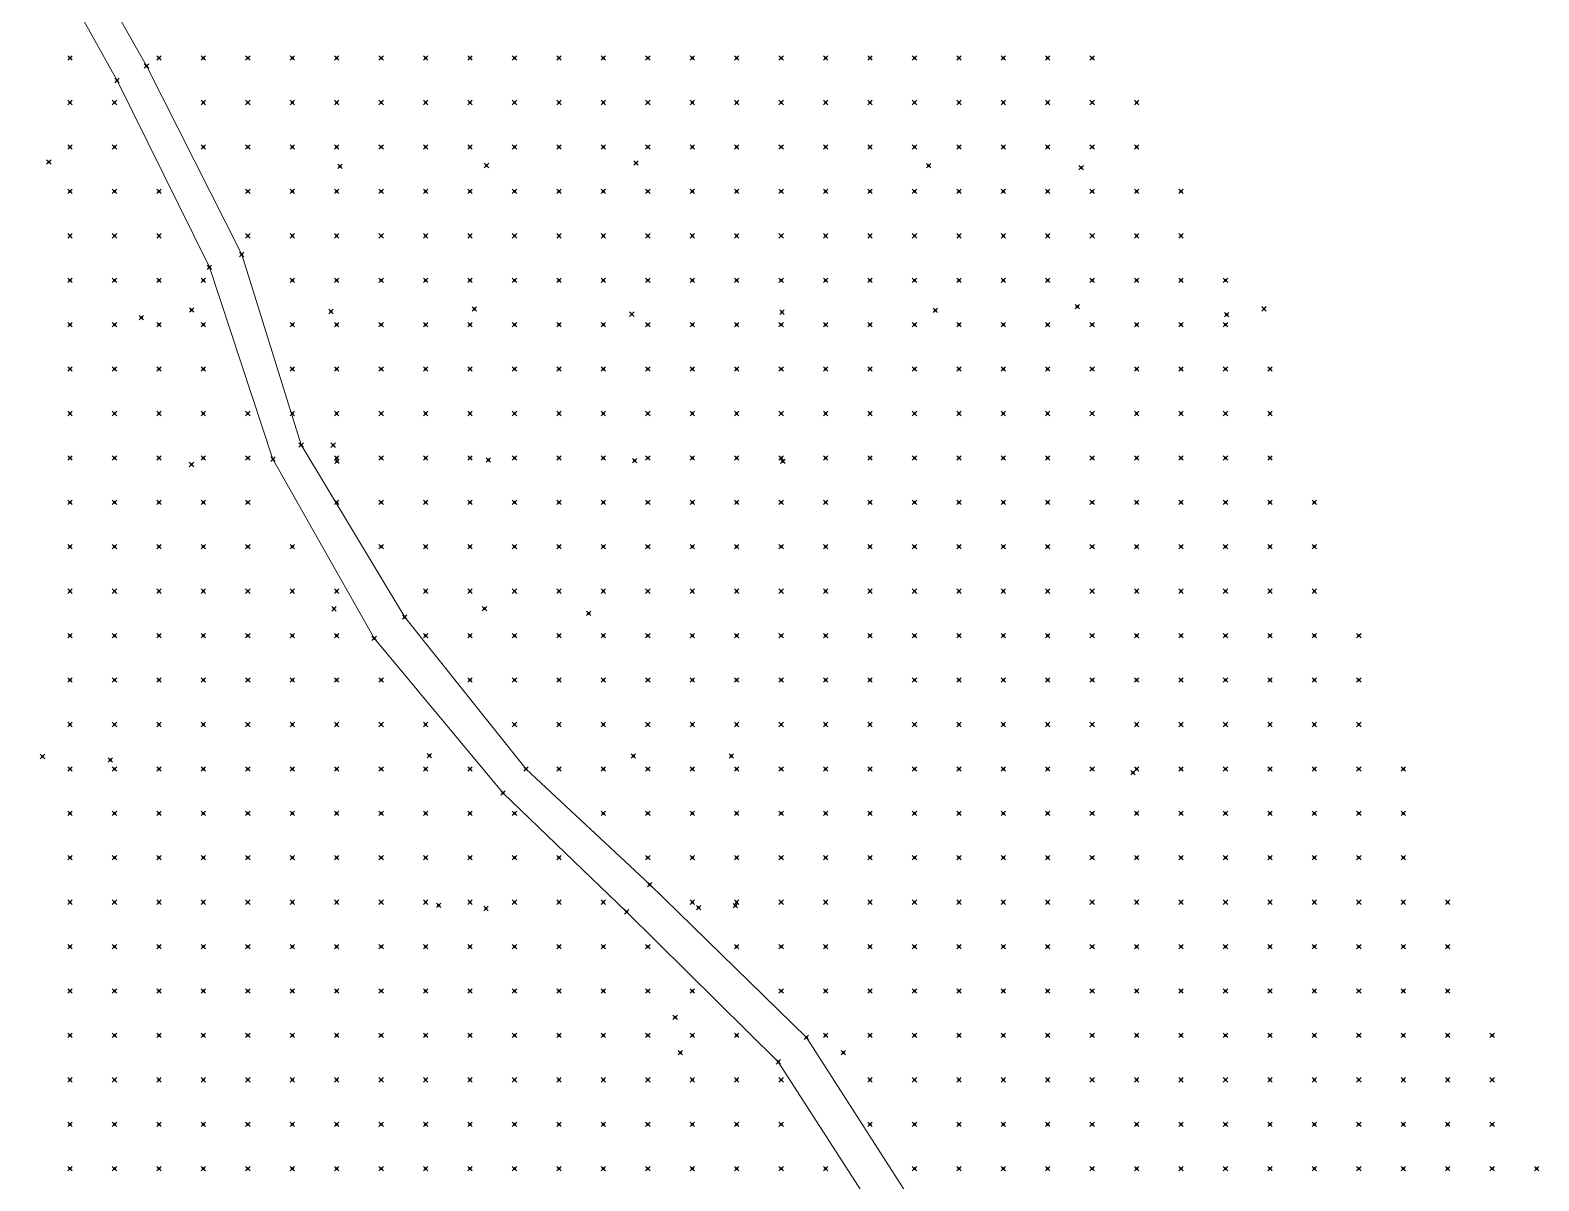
# Model space of a CAD drawing. Header units: metres. Extents: x 441556 to 446409, y 432338 to 461058.
# Drawn here: x 444281.8 to 444383.6, y 446481.5 to 446559.2 of the extents above; entities that cross this region are included whole.
import ezdxf

# ---------------------------------------------------------------- set-up
doc = ezdxf.new("R2010")
doc.units = ezdxf.units.M
doc.header["$MEASUREMENT"] = 0
doc.header["$PDMODE"] = 35
doc.header["$PDSIZE"] = 0.15
for name, color, linetype, lineweight in [('DTM-BRE-RevN_GRP_DRUM PAMANT', 2, 'Continuous', 0), ('DTM-NOK-RevN_LIDAR_co_lidar', 91, 'Continuous', 0), ('DTM-NOK-RevN_RTK', 32, 'Continuous', 0)]:
    doc.layers.add(name, color=color, linetype=linetype, lineweight=lineweight)

msp = doc.modelspace()

# ---------------------------------------------------------------- linework, layer by layer
at = {"layer": 'DTM-BRE-RevN_GRP_DRUM PAMANT'}
for p, q in [((444283.703, 446567.332, 370.084), (444289.657, 446556.809, 371.004)), ((444287.67, 446555.829, 371.028), (444281.806, 446566.38, 370.014)), ((444289.657, 446556.809, 371.004), (444296.087, 446544.078, 371.59)), ((444293.901, 446543.219, 371.471), (444287.67, 446555.829, 371.028)), ((444296.087, 446544.078, 371.59), (444300.094, 446531.218, 371.859)), ((444298.188, 446530.264, 371.889), (444293.901, 446543.219, 371.471)), ((444300.094, 446531.218, 371.859), (444307.086, 446519.602, 372.859)), ((444305.02, 446518.17, 372.746), (444298.188, 446530.264, 371.889)), ((444307.086, 446519.602, 372.859), (444315.277, 446509.341, 373.163)), ((444313.719, 446507.722, 373.023), (444305.02, 446518.17, 372.746)), ((444315.277, 446509.341, 373.163), (444323.623, 446501.534, 372.715)), ((444322.064, 446499.701, 372.733), (444313.719, 446507.722, 373.023)), ((444323.623, 446501.534, 372.715), (444334.194, 446491.225, 372.601)), ((444332.3, 446489.571, 372.621), (444322.064, 446499.701, 372.733)), ((444334.194, 446491.225, 372.601), (444340.938, 446480.719, 372.583)), ((444338.76, 446479.504, 372.552), (444332.3, 446489.571, 372.621))]:
    msp.add_line(p, q, dxfattribs=at)
at = {"layer": 'DTM-NOK-RevN_LIDAR_co_lidar'}
for p in [(444284.5, 446557.339, 370.164), (444290.499, 446557.339, 370.959), (444293.498, 446557.339, 371.558), (444296.497, 446557.339, 372.244), (444299.497, 446557.339, 372.864), (444302.496, 446557.339, 373.293), (444305.496, 446557.339, 373.875), (444308.495, 446557.339, 374.538), (444311.494, 446557.339, 375.114), (444314.494, 446557.339, 375.742), (444317.493, 446557.339, 376.31), (444320.492, 446557.339, 376.906), (444323.492, 446557.339, 377.524), (444326.491, 446557.339, 378.216), (444329.49, 446557.339, 378.893), (444332.49, 446557.339, 379.437), (444335.489, 446557.339, 380.069), (444338.488, 446557.339, 380.794), (444341.488, 446557.339, 381.328), (444344.487, 446557.339, 381.964), (444347.486, 446557.339, 382.765), (444350.486, 446557.339, 383.503), (444353.485, 446557.339, 383.887), (444284.5, 446554.34, 369.803), (444287.499, 446554.34, 370.773), (444293.498, 446554.34, 371.484), (444296.497, 446554.34, 371.985), (444299.497, 446554.34, 372.672), (444302.496, 446554.34, 373.12), (444305.496, 446554.34, 373.643), (444308.495, 446554.34, 374.2), (444311.494, 446554.34, 374.966), (444314.494, 446554.34, 375.744), (444317.493, 446554.34, 376.476), (444320.492, 446554.34, 376.998), (444323.492, 446554.34, 377.552), (444326.491, 446554.34, 378.255), (444329.49, 446554.34, 378.937), (444332.49, 446554.34, 379.501), (444335.489, 446554.34, 380.126), (444338.488, 446554.34, 380.794), (444341.488, 446554.34, 381.246), (444344.487, 446554.34, 381.728), (444347.486, 446554.34, 382.374), (444350.486, 446554.34, 383.069), (444353.485, 446554.34, 383.588), (444356.484, 446554.34, 384.058), (444284.5, 446551.34, 369.77), (444287.499, 446551.34, 370.704), (444293.498, 446551.34, 371.456), (444296.497, 446551.34, 371.919), (444299.497, 446551.34, 372.349), (444302.496, 446551.34, 372.838), (444305.496, 446551.34, 373.56), (444308.495, 446551.34, 374.439), (444311.494, 446551.34, 375.296), (444314.494, 446551.34, 376.107), (444317.493, 446551.34, 376.749), (444320.492, 446551.34, 377.272), (444323.492, 446551.34, 377.896), (444326.491, 446551.34, 378.599), (444329.49, 446551.34, 379.263), (444332.49, 446551.34, 379.862), (444335.489, 446551.34, 380.43), (444338.488, 446551.34, 380.985), (444341.488, 446551.34, 381.542), (444344.487, 446551.34, 382.145), (444347.486, 446551.34, 382.682), (444350.486, 446551.34, 383.209), (444353.485, 446551.34, 383.796), (444356.484, 446551.34, 384.464), (444284.5, 446548.341, 369.578), (444287.499, 446548.341, 370.406), (444290.499, 446548.341, 371.084), (444296.497, 446548.341, 371.754), (444299.497, 446548.341, 372.128), (444302.496, 446548.341, 372.854), (444305.496, 446548.341, 373.691), (444308.495, 446548.341, 374.474), (444311.494, 446548.341, 375.101), (444314.494, 446548.341, 375.864), (444317.493, 446548.341, 376.72), (444320.492, 446548.341, 377.648), (444323.492, 446548.341, 378.398), (444326.491, 446548.341, 378.986), (444329.49, 446548.341, 379.514), (444332.49, 446548.341, 380.014), (444335.489, 446548.341, 380.542), (444338.488, 446548.341, 381.118), (444341.488, 446548.341, 381.731), (444344.487, 446548.341, 382.328), (444347.486, 446548.341, 382.919), (444350.486, 446548.341, 383.527), (444353.485, 446548.341, 384.125), (444356.484, 446548.341, 384.746), (444359.484, 446548.341, 385.443), (444284.5, 446545.342, 369.302), (444287.499, 446545.342, 370.137), (444290.499, 446545.342, 370.919), (444296.497, 446545.342, 371.571), (444299.497, 446545.342, 372.017), (444302.496, 446545.342, 372.896), (444305.496, 446545.342, 373.628), (444308.495, 446545.342, 374.341), (444311.494, 446545.342, 375.019), (444314.494, 446545.342, 375.877), (444317.493, 446545.342, 377.024), (444320.492, 446545.342, 377.91), (444323.492, 446545.342, 378.51), (444326.491, 446545.342, 379.029), (444329.49, 446545.342, 379.533), (444332.49, 446545.342, 380.033), (444335.489, 446545.342, 380.538), (444338.488, 446545.342, 381.082), (444341.488, 446545.342, 381.678), (444344.487, 446545.342, 382.273), (444347.486, 446545.342, 382.873), (444350.486, 446545.342, 383.548), (444353.485, 446545.342, 384.187), (444356.484, 446545.342, 384.781), (444359.484, 446545.342, 385.395), (444284.5, 446542.342, 369.065), (444287.499, 446542.342, 369.771), (444290.499, 446542.342, 370.831), (444293.498, 446542.342, 371.403), (444299.497, 446542.342, 371.944), (444302.496, 446542.342, 372.854), (444305.496, 446542.342, 373.628), (444308.495, 446542.342, 374.346), (444311.494, 446542.342, 375.113), (444314.494, 446542.342, 376.313), (444317.493, 446542.342, 377.267), (444320.492, 446542.342, 377.854), (444323.492, 446542.342, 378.355), (444326.491, 446542.342, 378.86), (444329.49, 446542.342, 379.326), (444332.49, 446542.342, 379.801), (444335.489, 446542.342, 380.352), (444338.488, 446542.342, 380.945), (444341.488, 446542.342, 381.541), (444344.487, 446542.342, 382.158), (444347.486, 446542.342, 382.813), (444350.486, 446542.342, 383.496), (444353.485, 446542.342, 384.132), (444356.484, 446542.342, 384.693), (444359.484, 446542.342, 385.285), (444362.483, 446542.342, 385.881), (444284.5, 446539.343, 368.948), (444287.499, 446539.343, 369.543), (444290.499, 446539.343, 370.802), (444293.498, 446539.343, 371.407), (444299.497, 446539.343, 371.713), (444302.496, 446539.343, 372.706), (444305.496, 446539.343, 373.498), (444308.495, 446539.343, 374.277), (444311.494, 446539.343, 375.16), (444314.494, 446539.343, 376.389), (444317.493, 446539.343, 377.137), (444320.492, 446539.343, 377.568), (444323.492, 446539.343, 378.016), (444326.491, 446539.343, 378.54), (444329.49, 446539.343, 379.055), (444332.49, 446539.343, 379.561), (444335.489, 446539.343, 380.176), (444338.488, 446539.343, 380.861), (444341.488, 446539.343, 381.492), (444344.487, 446539.343, 382.138), (444347.486, 446539.343, 382.859), (444350.486, 446539.343, 383.53), (444353.485, 446539.343, 384.161), (444356.484, 446539.343, 384.704), (444359.484, 446539.343, 385.311), (444362.483, 446539.343, 385.876), (444284.5, 446536.344, 368.938), (444287.499, 446536.344, 369.644), (444290.499, 446536.344, 370.789), (444293.498, 446536.344, 371.337), (444299.497, 446536.344, 371.571), (444302.496, 446536.344, 372.368), (444305.496, 446536.344, 373.497), (444308.495, 446536.344, 374.486), (444311.494, 446536.344, 375.358), (444314.494, 446536.344, 376.259), (444317.493, 446536.344, 376.796), (444320.492, 446536.344, 377.197), (444323.492, 446536.344, 377.691), (444326.491, 446536.344, 378.246), (444329.49, 446536.344, 378.816), (444332.49, 446536.344, 379.425), (444335.489, 446536.344, 380.096), (444338.488, 446536.344, 380.769), (444341.488, 446536.344, 381.369), (444344.487, 446536.344, 381.955), (444347.486, 446536.344, 382.618), (444350.486, 446536.344, 383.268), (444353.485, 446536.344, 383.862), (444356.484, 446536.344, 384.456), (444359.484, 446536.344, 385.259), (444362.483, 446536.344, 385.785), (444365.482, 446536.344, 386.281), (444284.5, 446533.344, 369.054), (444287.499, 446533.344, 369.72), (444290.499, 446533.344, 370.581), (444293.498, 446533.344, 371.169), (444296.497, 446533.344, 371.516), (444299.497, 446533.344, 371.573), (444302.496, 446533.344, 372.208), (444305.496, 446533.344, 373.427), (444308.495, 446533.344, 374.435), (444311.494, 446533.344, 375.234), (444314.494, 446533.344, 375.952), (444317.493, 446533.344, 376.425), (444320.492, 446533.344, 376.892), (444323.492, 446533.344, 377.405), (444326.491, 446533.344, 377.942), (444329.49, 446533.344, 378.544), (444332.49, 446533.344, 379.235), (444335.489, 446533.344, 379.904), (444338.488, 446533.344, 380.443), (444341.488, 446533.344, 380.985), (444344.487, 446533.344, 381.648), (444347.486, 446533.344, 382.348), (444350.486, 446533.344, 382.947), (444353.485, 446533.344, 383.623), (444356.484, 446533.344, 384.32), (444359.484, 446533.344, 385.071), (444362.483, 446533.344, 385.638), (444365.482, 446533.344, 386.223), (444284.5, 446530.345, 369.147), (444287.499, 446530.345, 369.615), (444290.499, 446530.345, 370.246), (444293.498, 446530.345, 370.867), (444296.497, 446530.345, 371.397), (444302.496, 446530.345, 372.047), (444305.496, 446530.345, 373.136), (444308.495, 446530.345, 374.037), (444311.494, 446530.345, 374.775), (444314.494, 446530.345, 375.502), (444317.493, 446530.345, 376.016), (444320.492, 446530.345, 376.517), (444323.492, 446530.345, 377.067), (444326.491, 446530.345, 377.677), (444329.49, 446530.345, 378.346), (444332.49, 446530.345, 378.988), (444335.489, 446530.345, 379.478), (444338.488, 446530.345, 379.968), (444341.488, 446530.345, 380.731), (444344.487, 446530.345, 381.527), (444347.486, 446530.345, 382.257), (444350.486, 446530.345, 382.858), (444353.485, 446530.345, 383.552), (444356.484, 446530.345, 384.106), (444359.484, 446530.345, 384.518), (444362.483, 446530.345, 385.035), (444365.482, 446530.345, 385.804), (444284.5, 446527.346, 369.232), (444287.499, 446527.346, 369.638), (444290.499, 446527.346, 370.083), (444293.498, 446527.346, 370.626), (444296.497, 446527.346, 371.246), (444302.496, 446527.346, 371.955), (444305.496, 446527.346, 372.736), (444308.495, 446527.346, 373.439), (444311.494, 446527.346, 374.324), (444314.494, 446527.346, 375.072), (444317.493, 446527.346, 375.609), (444320.492, 446527.346, 376.159), (444323.492, 446527.346, 376.792), (444326.491, 446527.346, 377.406), (444329.49, 446527.346, 377.991), (444332.49, 446527.346, 378.539), (444335.489, 446527.346, 378.967), (444338.488, 446527.346, 379.54), (444341.488, 446527.346, 380.488), (444344.487, 446527.346, 381.361), (444347.486, 446527.346, 382.21), (444350.486, 446527.346, 383.031), (444353.485, 446527.346, 383.779), (444356.484, 446527.346, 384.369), (444359.484, 446527.346, 384.717), (444362.483, 446527.346, 385.389), (444365.482, 446527.346, 386.184), (444368.482, 446527.346, 387.292), (444284.5, 446524.346, 369.306), (444287.499, 446524.346, 369.751), (444290.499, 446524.346, 370.107), (444293.498, 446524.346, 370.572), (444296.497, 446524.346, 371.239), (444299.497, 446524.346, 371.824), (444305.496, 446524.346, 372.472), (444308.495, 446524.346, 372.963), (444311.494, 446524.346, 373.966), (444314.494, 446524.346, 374.659), (444317.493, 446524.346, 375.202), (444320.492, 446524.346, 375.808), (444323.492, 446524.346, 376.336), (444326.491, 446524.346, 376.831), (444329.49, 446524.346, 377.355), (444332.49, 446524.346, 377.932), (444335.489, 446524.346, 378.589), (444338.488, 446524.346, 379.322), (444341.488, 446524.346, 380.146), (444344.487, 446524.346, 381.172), (444347.486, 446524.346, 382.612), (444350.486, 446524.346, 383.873), (444353.485, 446524.346, 384.867), (444356.484, 446524.346, 385.79), (444359.484, 446524.346, 386.52), (444362.483, 446524.346, 387.4), (444365.482, 446524.346, 388.191), (444368.482, 446524.346, 389.26), (444284.5, 446521.347, 368.951), (444287.499, 446521.347, 369.617), (444290.499, 446521.347, 370.104), (444293.498, 446521.347, 370.585), (444296.497, 446521.347, 371.213), (444299.497, 446521.347, 372.001), (444302.496, 446521.347, 372.293), (444308.495, 446521.347, 372.86), (444311.494, 446521.347, 373.657), (444314.494, 446521.347, 374.235), (444317.493, 446521.347, 374.757), (444320.492, 446521.347, 375.26), (444323.492, 446521.347, 375.656), (444326.491, 446521.347, 376.195), (444329.49, 446521.347, 376.863), (444332.49, 446521.347, 377.568), (444335.489, 446521.347, 378.395), (444338.488, 446521.347, 379.241), (444341.488, 446521.347, 380.17), (444344.487, 446521.347, 381.674), (444347.486, 446521.347, 383.71), (444350.486, 446521.347, 385.316), (444353.485, 446521.347, 386.632), (444356.484, 446521.347, 387.564), (444359.484, 446521.347, 388.596), (444362.483, 446521.347, 389.509), (444365.482, 446521.347, 390.677), (444368.482, 446521.347, 391.783), (444284.5, 446518.348, 368.24), (444287.499, 446518.348, 369.32), (444290.499, 446518.348, 370.005), (444293.498, 446518.348, 370.536), (444296.497, 446518.348, 371.012), (444299.497, 446518.348, 372.019), (444302.496, 446518.348, 372.472), (444308.495, 446518.348, 372.867), (444311.494, 446518.348, 373.394), (444314.494, 446518.348, 373.815), (444317.493, 446518.348, 374.26), (444320.492, 446518.348, 374.704), (444323.492, 446518.348, 375.239), (444326.491, 446518.348, 375.932), (444329.49, 446518.348, 376.722), (444332.49, 446518.348, 377.522), (444335.489, 446518.348, 378.32), (444338.488, 446518.348, 379.266), (444341.488, 446518.348, 380.666), (444344.487, 446518.348, 382.68), (444347.486, 446518.348, 384.939), (444350.486, 446518.348, 387.026), (444353.485, 446518.348, 388.466), (444356.484, 446518.348, 389.132), (444359.484, 446518.348, 390.079), (444362.483, 446518.348, 391.207), (444365.482, 446518.348, 392.661), (444368.482, 446518.348, 394.036), (444371.481, 446518.348, 395.221), (444284.5, 446515.348, 367.793), (444287.499, 446515.348, 368.978), (444290.499, 446515.348, 369.792), (444293.498, 446515.348, 370.301), (444296.497, 446515.348, 370.795), (444299.497, 446515.348, 371.442), (444302.496, 446515.348, 372.153), (444305.496, 446515.348, 372.617), (444311.494, 446515.348, 373.177), (444314.494, 446515.348, 373.349), (444317.493, 446515.348, 373.752), (444320.492, 446515.348, 374.342), (444323.492, 446515.348, 375.03), (444326.491, 446515.348, 375.778), (444329.49, 446515.348, 376.617), (444332.49, 446515.348, 377.541), (444335.489, 446515.348, 378.583), (444338.488, 446515.348, 379.953), (444341.488, 446515.348, 381.716), (444344.487, 446515.348, 383.772), (444347.486, 446515.348, 386.355), (444350.486, 446515.348, 389.104), (444353.485, 446515.348, 390.249), (444356.484, 446515.348, 390.934), (444359.484, 446515.348, 391.96), (444362.483, 446515.348, 393.235), (444365.482, 446515.348, 394.288), (444368.482, 446515.348, 396.083), (444371.481, 446515.348, 397.486), (444284.5, 446512.349, 367.416), (444287.499, 446512.349, 368.435), (444290.499, 446512.349, 369.436), (444293.498, 446512.349, 369.904), (444296.497, 446512.349, 370.52), (444299.497, 446512.349, 370.785), (444302.496, 446512.349, 371.331), (444305.496, 446512.349, 372.13), (444308.495, 446512.349, 372.743), (444314.494, 446512.349, 372.974), (444317.493, 446512.349, 373.45), (444320.492, 446512.349, 374.097), (444323.492, 446512.349, 374.872), (444326.491, 446512.349, 375.525), (444329.49, 446512.349, 376.256), (444332.49, 446512.349, 377.596), (444335.489, 446512.349, 379.356), (444338.488, 446512.349, 381.145), (444341.488, 446512.349, 383.189), (444344.487, 446512.349, 385.56), (444347.486, 446512.349, 388.026), (444350.486, 446512.349, 390.417), (444353.485, 446512.349, 391.495), (444356.484, 446512.349, 392.748), (444359.484, 446512.349, 394.245), (444362.483, 446512.349, 395.503), (444365.482, 446512.349, 396.549), (444368.482, 446512.349, 398.276), (444371.481, 446512.349, 399.302), (444284.5, 446509.35, 367.17), (444287.499, 446509.35, 368.009), (444290.499, 446509.35, 369.047), (444293.498, 446509.35, 369.471), (444296.497, 446509.35, 370.036), (444299.497, 446509.35, 370.349), (444302.496, 446509.35, 370.487), (444305.496, 446509.35, 371.219), (444308.495, 446509.35, 372.257), (444311.494, 446509.35, 372.685), (444317.493, 446509.35, 373.217), (444320.492, 446509.35, 373.943), (444323.492, 446509.35, 374.712), (444326.491, 446509.35, 374.949), (444329.49, 446509.35, 375.586), (444332.49, 446509.35, 377.466), (444335.489, 446509.35, 379.636), (444338.488, 446509.35, 381.389), (444341.488, 446509.35, 383.642), (444344.487, 446509.35, 386.441), (444347.486, 446509.35, 388.33), (444350.486, 446509.35, 390.365), (444353.485, 446509.35, 392.009), (444356.238, 446509.092, 393.731), (444356.484, 446509.35, 393.976), (444359.484, 446509.35, 395.594), (444362.483, 446509.35, 396.892), (444365.482, 446509.35, 398.435), (444368.482, 446509.35, 400.068), (444371.481, 446509.35, 401.149), (444374.48, 446509.35, 403.39), (444284.5, 446506.35, 366.95), (444287.499, 446506.35, 367.645), (444290.499, 446506.35, 368.301), (444293.498, 446506.35, 368.688), (444296.497, 446506.35, 369.537), (444299.497, 446506.35, 369.847), (444302.496, 446506.35, 370.136), (444305.496, 446506.35, 370.954), (444308.495, 446506.35, 372.002), (444311.494, 446506.35, 372.644), (444314.494, 446506.35, 372.782), (444320.492, 446506.35, 373.369), (444323.492, 446506.35, 374.178), (444326.491, 446506.35, 374.315), (444329.49, 446506.35, 374.65), (444332.49, 446506.35, 376.481), (444335.489, 446506.35, 378.673), (444338.488, 446506.35, 380.881), (444341.488, 446506.35, 384.083), (444344.487, 446506.35, 386.054), (444347.486, 446506.35, 387.807), (444350.486, 446506.35, 389.672), (444353.485, 446506.35, 391.448), (444356.484, 446506.35, 393.375), (444359.484, 446506.35, 395.236), (444362.483, 446506.35, 397.202), (444365.482, 446506.35, 399.565), (444368.482, 446506.35, 401.979), (444371.481, 446506.35, 403.344), (444374.48, 446506.35, 404.996), (444284.5, 446503.351, 366.687), (444287.499, 446503.351, 367.048), (444290.499, 446503.351, 367.365), (444293.498, 446503.351, 368.305), (444296.497, 446503.351, 369.411), (444299.497, 446503.351, 369.892), (444302.496, 446503.351, 370.227), (444305.496, 446503.351, 370.812), (444308.495, 446503.351, 371.678), (444311.494, 446503.351, 372.363), (444314.494, 446503.351, 372.667), (444317.493, 446503.351, 372.605), (444323.492, 446503.351, 373.052), (444326.491, 446503.351, 373.431), (444329.49, 446503.351, 374.086), (444332.49, 446503.351, 375.646), (444335.489, 446503.351, 377.792), (444338.488, 446503.351, 380.178), (444341.488, 446503.351, 382.68), (444344.487, 446503.351, 384.747), (444347.486, 446503.351, 386.613), (444350.486, 446503.351, 388.282), (444353.485, 446503.351, 390.021), (444356.484, 446503.351, 392.036), (444359.484, 446503.351, 393.971), (444362.483, 446503.351, 396.638), (444365.482, 446503.351, 399.417), (444368.482, 446503.351, 401.871), (444371.481, 446503.351, 403.514), (444374.48, 446503.351, 405.164), (444284.5, 446500.352, 366.02), (444287.499, 446500.352, 366.724), (444290.499, 446500.352, 367.371), (444293.498, 446500.352, 368.143), (444296.497, 446500.352, 368.906), (444299.497, 446500.352, 369.491), (444302.496, 446500.352, 369.913), (444305.496, 446500.352, 370.412), (444308.495, 446500.352, 371.005), (444311.494, 446500.352, 371.546), (444314.494, 446500.352, 372.118), (444317.493, 446500.352, 372.432), (444320.492, 446500.352, 372.484), (444326.491, 446500.352, 372.701), (444329.49, 446500.352, 373.397), (444332.49, 446500.352, 374.766), (444335.489, 446500.352, 376.696), (444338.488, 446500.352, 378.78), (444341.488, 446500.352, 380.836), (444344.487, 446500.352, 382.746), (444347.486, 446500.352, 384.819), (444350.486, 446500.352, 386.517), (444353.485, 446500.352, 388.268), (444356.484, 446500.352, 390.487), (444359.484, 446500.352, 393.085), (444362.483, 446500.352, 396.09), (444365.482, 446500.352, 398.581), (444368.482, 446500.352, 401), (444371.481, 446500.352, 402.659), (444374.48, 446500.352, 404.656), (444377.48, 446500.352, 406.349), (444284.5, 446497.352, 366.189), (444287.499, 446497.352, 366.761), (444290.499, 446497.352, 367.286), (444293.498, 446497.352, 367.86), (444296.497, 446497.352, 368.63), (444299.497, 446497.352, 368.874), (444302.496, 446497.352, 369.445), (444305.496, 446497.352, 370.056), (444308.495, 446497.352, 370.55), (444311.494, 446497.352, 371.162), (444314.494, 446497.352, 371.505), (444317.493, 446497.352, 371.859), (444320.492, 446497.352, 372.271), (444323.492, 446497.352, 372.443), (444329.49, 446497.352, 372.669), (444332.49, 446497.352, 373.7), (444335.489, 446497.352, 375.479), (444338.488, 446497.352, 377.408), (444341.488, 446497.352, 379.589), (444344.487, 446497.352, 381.494), (444347.486, 446497.352, 383.3), (444350.486, 446497.352, 385.019), (444353.485, 446497.352, 386.809), (444356.484, 446497.352, 389.054), (444359.484, 446497.352, 392.097), (444362.483, 446497.352, 395.012), (444365.482, 446497.352, 397.996), (444368.482, 446497.352, 399.372), (444371.481, 446497.352, 402.427), (444374.48, 446497.352, 404.032), (444377.48, 446497.352, 405.657), (444284.5, 446494.353, 366.308), (444287.499, 446494.353, 366.768), (444290.499, 446494.353, 367.282), (444293.498, 446494.353, 367.823), (444296.497, 446494.353, 368.078), (444299.497, 446494.353, 368.142), (444302.496, 446494.353, 368.188), (444305.496, 446494.353, 369.08), (444308.495, 446494.353, 369.696), (444311.494, 446494.353, 370.288), (444314.494, 446494.353, 370.929), (444317.493, 446494.353, 371.621), (444320.492, 446494.353, 372.076), (444323.492, 446494.353, 372.311), (444326.491, 446494.353, 372.348), (444332.49, 446494.353, 372.726), (444335.489, 446494.353, 374.182), (444338.488, 446494.353, 376.544), (444341.488, 446494.353, 378.726), (444344.487, 446494.353, 380.675), (444347.486, 446494.353, 382.241), (444350.486, 446494.353, 384.061), (444353.485, 446494.353, 386.337), (444356.484, 446494.353, 389.095), (444359.484, 446494.353, 391.878), (444362.483, 446494.353, 393.982), (444365.482, 446494.353, 397.418), (444368.482, 446494.353, 398.838), (444371.481, 446494.353, 399.836), (444374.48, 446494.353, 402.704), (444377.48, 446494.353, 404.91), (444284.5, 446491.354, 366.399), (444287.499, 446491.354, 366.779), (444290.499, 446491.354, 366.91), (444293.498, 446491.354, 367.026), (444296.497, 446491.354, 367.325), (444299.497, 446491.354, 367.467), (444302.496, 446491.354, 367.578), (444305.496, 446491.354, 367.877), (444308.495, 446491.354, 368.798), (444311.494, 446491.354, 369.512), (444314.494, 446491.354, 370.263), (444317.493, 446491.354, 370.961), (444320.492, 446491.354, 371.6), (444323.492, 446491.354, 372.042), (444326.491, 446491.354, 372.278), (444329.49, 446491.354, 372.368), (444335.489, 446491.354, 373.109), (444338.488, 446491.354, 375.25), (444341.488, 446491.354, 377.977), (444344.487, 446491.354, 379.508), (444347.486, 446491.354, 381.126), (444350.486, 446491.354, 382.981), (444353.485, 446491.354, 385.128), (444356.484, 446491.354, 388.147), (444359.484, 446491.354, 390.932), (444362.483, 446491.354, 392.741), (444365.482, 446491.354, 395.24), (444368.482, 446491.354, 397.293), (444371.481, 446491.354, 398.997), (444374.48, 446491.354, 401.864), (444377.48, 446491.354, 403.78), (444380.479, 446491.354, 405.06), (444284.5, 446488.354, 366.045), (444287.499, 446488.354, 366.199), (444290.499, 446488.354, 366.27), (444293.498, 446488.354, 366.384), (444296.497, 446488.354, 366.764), (444299.497, 446488.354, 367.001), (444302.496, 446488.354, 367.266), (444305.496, 446488.354, 367.582), (444308.495, 446488.354, 368.22), (444311.494, 446488.354, 368.748), (444314.494, 446488.354, 369.411), (444317.493, 446488.354, 370.049), (444320.492, 446488.354, 370.522), (444323.492, 446488.354, 370.729), (444326.491, 446488.354, 371.153), (444329.49, 446488.354, 371.904), (444332.49, 446488.354, 372.353), (444338.488, 446488.354, 373.745), (444341.488, 446488.354, 376.169), (444344.487, 446488.354, 378.261), (444347.486, 446488.354, 380.031), (444350.486, 446488.354, 381.987), (444353.485, 446488.354, 384.47), (444356.484, 446488.354, 386.809), (444359.484, 446488.354, 389.487), (444362.483, 446488.354, 391.638), (444365.482, 446488.354, 393.421), (444368.482, 446488.354, 396.021), (444371.481, 446488.354, 398.33), (444374.48, 446488.354, 400.227), (444377.48, 446488.354, 401.887), (444380.479, 446488.354, 403.835), (444284.5, 446485.355, 365.472), (444287.499, 446485.355, 365.501), (444290.499, 446485.355, 365.465), (444293.498, 446485.355, 365.665), (444296.497, 446485.355, 366.015), (444299.497, 446485.355, 366.604), (444302.496, 446485.355, 366.794), (444305.496, 446485.355, 367.153), (444308.495, 446485.355, 367.557), (444311.494, 446485.355, 368.091), (444314.494, 446485.355, 368.686), (444317.493, 446485.355, 369.214), (444320.492, 446485.355, 369.6), (444323.492, 446485.355, 369.605), (444326.491, 446485.355, 369.764), (444329.49, 446485.355, 370.548), (444332.49, 446485.355, 371.627), (444338.488, 446485.355, 372.752), (444341.488, 446485.355, 374.342), (444344.487, 446485.355, 376.843), (444347.486, 446485.355, 378.895), (444350.486, 446485.355, 380.994), (444353.485, 446485.355, 383.025), (444356.484, 446485.355, 385.783), (444359.484, 446485.355, 388.306), (444362.483, 446485.355, 390.151), (444365.482, 446485.355, 391.898), (444368.482, 446485.355, 394.223), (444371.481, 446485.355, 396.936), (444374.48, 446485.355, 398.791), (444377.48, 446485.355, 400.849), (444380.479, 446485.355, 402.766), (444284.5, 446482.356, 364.71), (444287.499, 446482.356, 364.772), (444290.499, 446482.356, 364.773), (444293.498, 446482.356, 364.941), (444296.497, 446482.356, 365.402), (444299.497, 446482.356, 366.02), (444302.496, 446482.356, 366.243), (444305.496, 446482.356, 366.624), (444308.495, 446482.356, 366.998), (444311.494, 446482.356, 367.435), (444314.494, 446482.356, 367.89), (444317.493, 446482.356, 368.369), (444320.492, 446482.356, 368.815), (444323.492, 446482.356, 368.788), (444326.491, 446482.356, 368.805), (444329.49, 446482.356, 369.39), (444332.49, 446482.356, 370.593), (444335.489, 446482.356, 371.818), (444341.488, 446482.356, 373.293), (444344.487, 446482.356, 375.462), (444347.486, 446482.356, 377.822), (444350.486, 446482.356, 379.998), (444353.485, 446482.356, 382.021), (444356.484, 446482.356, 384.309), (444359.484, 446482.356, 386.533), (444362.483, 446482.356, 388.634), (444365.482, 446482.356, 390.35), (444368.482, 446482.356, 392.042), (444371.481, 446482.356, 395.881), (444374.48, 446482.356, 397.452), (444377.48, 446482.356, 398.695), (444380.479, 446482.356, 400.55), (444383.478, 446482.356, 401.727)]:
    msp.add_point(p, dxfattribs=at)
at = {"layer": 'DTM-NOK-RevN_RTK'}
for p in [(444289.657, 446556.809, 371.004), (444287.67, 446555.829, 371.028), (444283.067, 446550.323, 369.537), (444302.722, 446550.032, 373.003), (444312.606, 446550.085, 375.768), (444322.7, 446550.255, 377.933), (444342.442, 446550.073, 381.911), (444352.741, 446549.948, 384.211), (444296.087, 446544.078, 371.59), (444293.901, 446543.219, 371.471), (444292.71, 446540.332, 371.585), (444311.789, 446540.396, 375.42), (444342.902, 446540.302, 381.911), (444352.478, 446540.55, 384.097), (444365.085, 446540.412, 386.482), (444289.309, 446539.809, 370.616), (444302.114, 446540.231, 373.024), (444322.413, 446540.048, 378.145), (444332.544, 446540.184, 379.792), (444362.556, 446540.014, 385.893), (444300.094, 446531.218, 371.859), (444302.255, 446531.206, 372.462), (444298.188, 446530.264, 371.889), (444302.509, 446530.116, 372.27), (444312.722, 446530.198, 375.209), (444322.608, 446530.166, 377.087), (444332.604, 446530.116, 379.295), (444292.693, 446529.904, 371.139), (444302.316, 446520.153, 372.489), (444312.468, 446520.171, 373.925), (444307.086, 446519.602, 372.859), (444319.494, 446519.855, 374.813), (444305.02, 446518.17, 372.746), (444282.637, 446510.188, 367.197), (444287.212, 446509.954, 368.31), (444308.745, 446510.248, 372.639), (444322.51, 446510.225, 375.01), (444329.13, 446510.226, 375.498), (444315.277, 446509.341, 373.163), (444313.719, 446507.722, 373.023), (444323.623, 446501.534, 372.715), (444309.37, 446500.131, 371.213), (444312.569, 446499.924, 371.809), (444322.064, 446499.701, 372.733), (444326.921, 446499.982, 372.846), (444329.404, 446500.111, 373.269), (444325.338, 446492.578, 372.603), (444325.338, 446492.578, 372.607), (444334.194, 446491.225, 372.601), (444325.684, 446490.198, 372.312), (444332.3, 446489.571, 372.621), (444336.686, 446490.185, 373.032)]:
    msp.add_point(p, dxfattribs=at)

doc.saveas('drawing.dxf')
